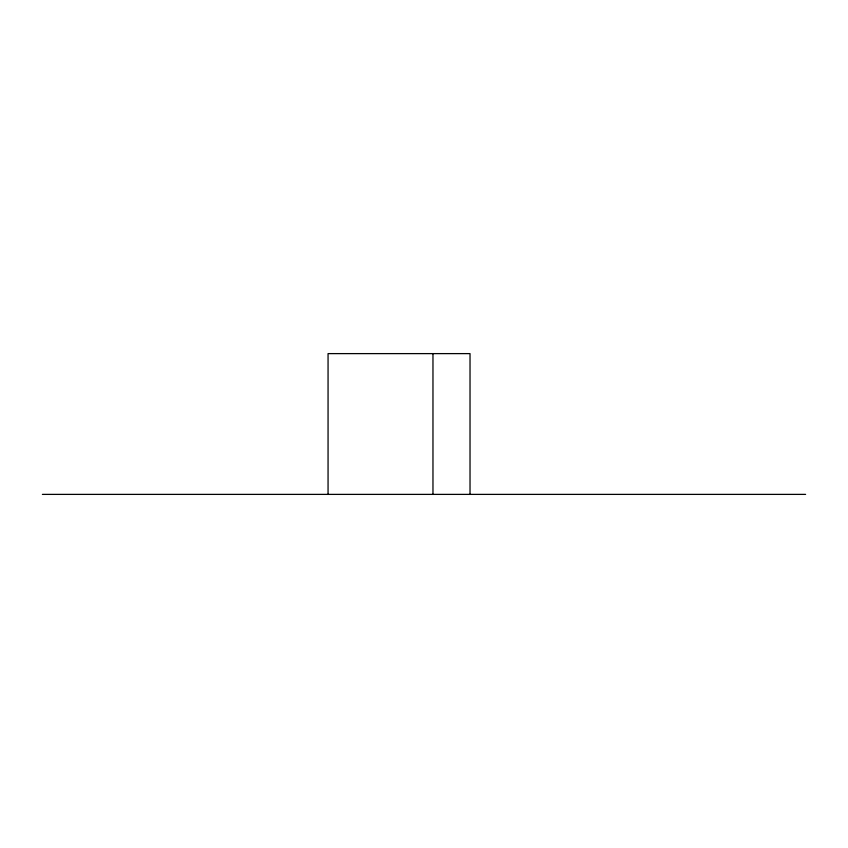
<?xml version="1.0" encoding="UTF-8"?>
<svg xmlns="http://www.w3.org/2000/svg" width="848" height="848" viewBox="0 0 848 848"><rect width="100%" height="100%" fill="white"/><g stroke="black" fill="none" stroke-linecap="round" stroke-linejoin="round"><path stroke-width="1.27" d="M42.4 494.384L805.6 494.384M470.025 494.384L470.025 353.616L328.059 353.616L328.059 494.384M432.968 353.616L432.968 494.384"/></g></svg>
